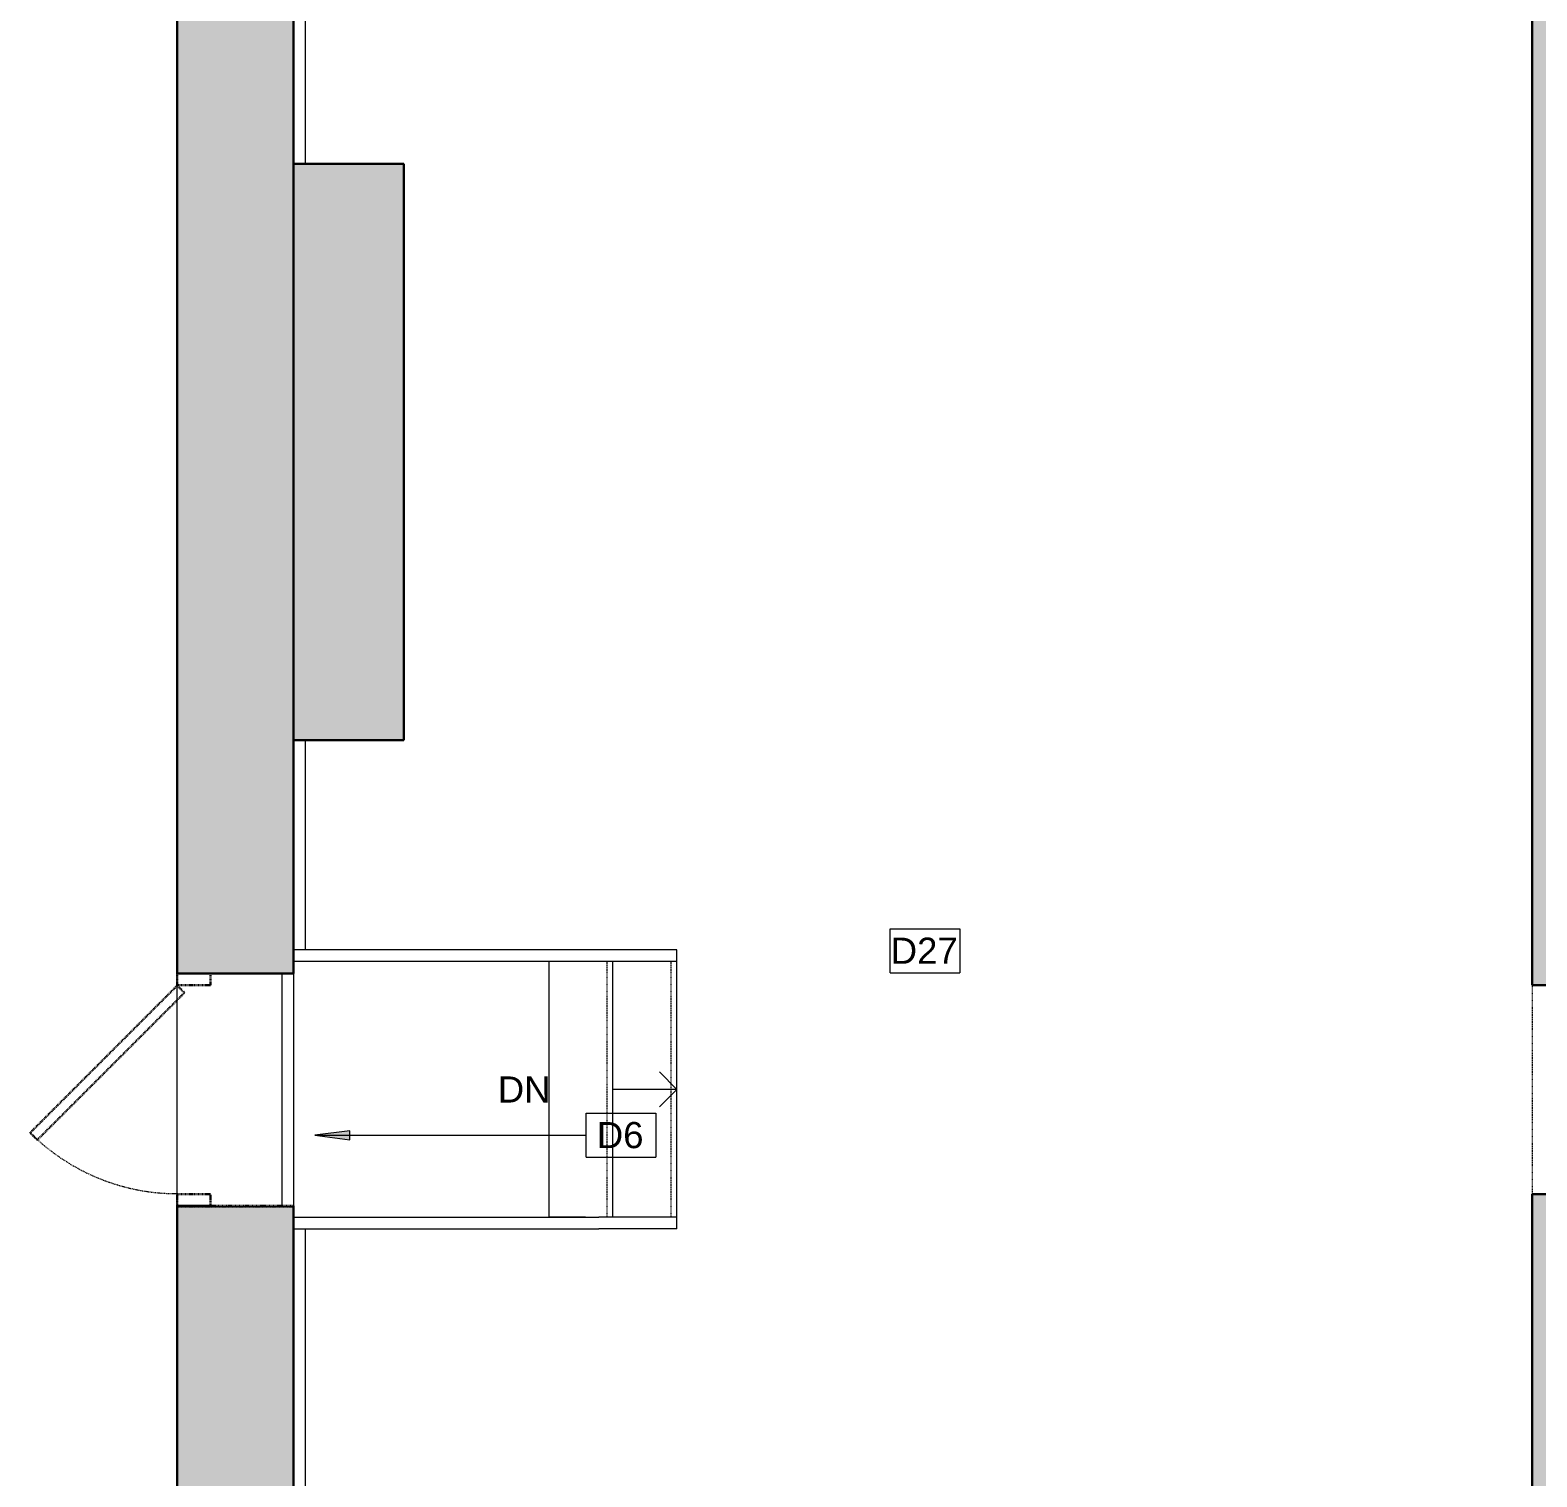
# Model space of a CAD drawing. Header units: inches. Extents: x -1176 to 1545, y -2552 to 978.
# Drawn here: x -615.4 to -356, y 258.5 to 507.4 of the extents above; entities that cross this region are included whole.
import ezdxf

# ---------------------------------------------------------------- set-up
doc = ezdxf.new("R2010")
doc.units = ezdxf.units.IN
doc.header["$MEASUREMENT"] = 0
for name, pattern in [('Demolished', [0.1875, 0.125, -0.0625]), ('Overhead', [0.15625, 0.09375, -0.0625]), ('Overhead 1_16_', [0.101562, 0.0625, -0.039062])]:
    doc.linetypes.add(name, pattern=pattern)
for name, color, linetype, lineweight in [('A-ANNO-KEYN', 231, 'Continuous', 9), ('A-DETL-GENF', 92, 'Demolished', 9), ('A-DETL-MEDM', 33, 'Demolished', 9), ('A-DOOR', 31, 'Demolished', 9), ('A-DOOR-FRAM', 31, 'Demolished', 30), ('A-FLOR', 192, 'Continuous', 18), ('A-WALL', 113, 'Continuous', 18), ('A-WALL-PATT', 111, 'Continuous', 18), ('S-STRS', 31, 'Continuous', 18), ('S-STRS-ANNO', 31, 'Continuous', 9), ('S-STRS-IDEN', 31, 'Continuous', 9)]:
    doc.layers.add(name, color=color, linetype=linetype, lineweight=lineweight)
doc.styles.add('Arial', font='arial.ttf', dxfattribs={"height": 4.5})
doc.styles.add('Swis721 Lt BT', font='swissl.ttf', dxfattribs={"height": 4.5})

# ---------------------------------------------------------------- blocks, each defined once
blk = doc.blocks.new('Door-Opening - D10 3_ X 6_8_-7568515-2nd Floor Demo')
at = {"layer": 'A-DETL-GENF', "linetype": 'Overhead'}
for p, q in [((17.68, 6), (-18.32, 6)), ((-18.32, -6), (17.68, -6))]:
    blk.add_line(p, q, dxfattribs=at)
at = {"layer": 'A-DETL-MEDM', "linetype": 'Continuous', "lineweight": 30}
for p, q in [((-18.32, 6), (-18.32, -6)), ((17.68, -6), (17.68, 6))]:
    blk.add_line(p, q, dxfattribs=at)
blk = doc.blocks.new('Single Flush - D2 3_ X 8_-8252882-2nd Floor Demo')
at = {"layer": 'A-DOOR', "color": 250, "lineweight": 30}
for p, q in [((-7.42, 35.32), (-8.65, 34.09)), ((-8.65, 34.09), (16.67, 8.76)), ((17.91, 10), (-7.42, 35.32)), ((16.67, 8.76), (17.91, 10))]:
    blk.add_line(p, q, dxfattribs=at)
at = {"layer": 'A-DOOR', "color": 7}
blk.add_arc((17.91, 10), 35.81, 135, 180.5, dxfattribs=at)
at = {"layer": 'A-DOOR-FRAM', "color": 250}
for p, q in [((-20, 4.25), (-20, 10)), ((-20, 10), (-18, 10)), ((-18, 4.25), (-18, 10)), ((18, 4.25), (18, 10)), ((18, 10), (20, 10)), ((20, 4.25), (20, 10)), ((-20, 4.25), (-18, 4.25)), ((18, 4.25), (20, 4.25))]:
    blk.add_line(p, q, dxfattribs=at)
blk = doc.blocks.new('Keynote Tag - Keynote Number - Boxed-135510-2nd Floor Demo')
at = {"layer": 'A-ANNO-KEYN'}
for p, q in [((-0.125, -0.0792), (-0.125, 0.0781)), ((-0.125, 0.0781), (0.125, 0.0781)), ((0.125, 0.0781), (0.125, -0.0792)), ((-0.125, -0.0792), (0.125, -0.0792))]:
    blk.add_line(p, q, dxfattribs=at)

msp = doc.modelspace()

# ---------------------------------------------------------------- hatches: boundary and pattern name
at = {"layer": 'A-ANNO-KEYN'}
msp.add_hatch(color=256, dxfattribs=at).paths.add_polyline_path([(-566.37, 317.23), (-560.37, 316.44), (-560.37, 318.02)], flags=0)
at = {"layer": 'A-WALL-PATT', "lineweight": 9}
h = msp.add_hatch(color=7, dxfattribs=at)
h.paths.add_polyline_path([(-570.07, 190.25), (-570.07, 304.93), (-590.07, 304.93), (-590.07, 190.25)], flags=0)
h.paths.add_polyline_path([(-570.07, 345.08), (-570.07, 543.68), (-590.07, 543.68), (-590.07, 345.08)], flags=0)
h = msp.add_hatch(color=7, dxfattribs=at)
h.paths.add_polyline_path([(-344.82, 106.47), (-344.82, 307.08), (-356.82, 307.08), (-356.82, 106.47)], flags=0)
h.paths.add_polyline_path([(-344.82, 343.08), (-344.82, 543.68), (-356.82, 543.68), (-356.82, 343.08)], flags=0)
msp.add_hatch(color=7, dxfattribs=at).paths.add_polyline_path([(-570.07, 385.19), (-551.07, 385.19), (-551.07, 484.37), (-570.07, 484.37), (-570.07, 425.6)], flags=0)

# ---------------------------------------------------------------- linework, layer by layer
at = {"layer": 'A-ANNO-KEYN'}
for p, q in [((-560.37, 318.02), (-566.37, 317.23)), ((-566.37, 317.23), (-560.37, 316.44)), ((-566.37, 317.23), (-531.87, 317.23)), ((-560.37, 316.44), (-560.37, 318.02)), ((-531.87, 317.23), (-519.7, 317.26))]:
    msp.add_line(p, q, dxfattribs=at)
at = {"layer": 'A-FLOR'}
for p, q in [((-568.07, 543.68), (-568.07, 484.37)), ((-568.07, 385.19), (-568.07, 349.12)), ((-590.07, 305.08), (-590.07, 345.08)), ((-568.07, 301.12), (-568.07, 253.47))]:
    msp.add_line(p, q, dxfattribs=at)
at = {"layer": 'A-WALL', "color": 8, "lineweight": 30}
for p, q in [((-590.07, 563.68), (-590.07, 345.08)), ((-570.07, 345.08), (-570.07, 543.68)), ((-356.82, 543.68), (-356.82, 343.08)), ((-551.07, 484.37), (-570.07, 484.37)), ((-551.07, 385.19), (-551.07, 484.37)), ((-570.07, 385.19), (-551.07, 385.19)), ((-590.07, 345.08), (-570.07, 345.08)), ((-356.82, 307.08), (-356.82, 106.47)), ((-590.07, 305.08), (-590.07, 79.47)), ((-570.07, 110.94), (-570.07, 305.08))]:
    msp.add_line(p, q, dxfattribs=at)
at = {"layer": 'A-WALL', "color": 250, "linetype": 'Demolished', "lineweight": 30}
msp.add_line((-570.07, 305.08), (-590.07, 305.08), dxfattribs=at)
at = {"layer": 'A-WALL', "color": 7, "linetype": 'Demolished', "lineweight": 9}
msp.add_line((-590.07, 304.93), (-570.07, 304.93), dxfattribs=at)
at = {"layer": 'A-WALL', "lineweight": 9}
msp.add_line((-570.07, 304.93), (-590.07, 304.93), dxfattribs=at)
at = {"layer": 'S-STRS', "lineweight": 9}
for p, q in [((-517.48, 349.12), (-570.06, 349.12)), ((-504.07, 349.12), (-517.48, 349.12)), ((-504.07, 347.12), (-504.07, 349.12)), ((-572.07, 345.08), (-572.07, 305.08)), ((-517.48, 347.12), (-570.07, 347.12)), ((-570.07, 345.08), (-570.07, 305.08)), ((-526.07, 303.12), (-526.07, 347.12)), ((-519.78, 347.12), (-526.07, 347.12)), ((-515.07, 347.12), (-517.48, 347.12)), ((-504.07, 347.12), (-515.07, 347.12)), ((-515.07, 303.12), (-515.07, 347.12)), ((-504.07, 303.12), (-504.07, 347.12)), ((-570.07, 303.12), (-517.48, 303.12)), ((-570.06, 301.12), (-517.48, 301.12)), ((-519.78, 303.12), (-526.07, 303.12)), ((-515.07, 303.12), (-517.48, 303.12)), ((-504.07, 301.12), (-517.48, 301.12)), ((-504.07, 303.12), (-515.07, 303.12)), ((-504.07, 301.12), (-504.07, 303.12))]:
    msp.add_line(p, q, dxfattribs=at)
at = {"layer": 'S-STRS', "linetype": 'Overhead 1_16_', "lineweight": 9}
for p, q in [((-516.07, 303.12), (-516.07, 347.12)), ((-505.07, 303.12), (-505.07, 347.12))]:
    msp.add_line(p, q, dxfattribs=at)
at = {"layer": 'S-STRS-ANNO'}
for q in [(-507.07, 328.12), (-515.07, 325.12), (-507.07, 322.12)]:
    msp.add_line((-504.07, 325.12), q, dxfattribs=at)

# ---------------------------------------------------------------- block references
at = {"layer": 'A-ANNO-KEYN', "xscale": 47.99999999999997, "yscale": 47.99999999999997, "zscale": 47.99999999999997}
for p in [(-461.36, 349), (-513.7, 317.28)]:
    msp.add_blockref('Keynote Tag - Keynote Number - Boxed-135510-2nd Floor Demo', p, dxfattribs=at)
at = {"layer": 'A-DOOR', "color": 7, "rotation": 89.99999999999993}
msp.add_blockref('Single Flush - D2 3_ X 8_-8252882-2nd Floor Demo', (-580.07, 325.08), dxfattribs=at)
at = {"layer": 'A-DOOR', "linetype": 'Continuous', "lineweight": 18, "rotation": 269.9999999999999}
msp.add_blockref('Door-Opening - D10 3_ X 6_8_-7568515-2nd Floor Demo', (-350.82, 324.75), dxfattribs=at)

# ---------------------------------------------------------------- texts
at = {"layer": 'A-ANNO-KEYN', "char_height": 4.5, "attachment_point": 1, "style": 'Arial'}
for s, insert, width in [('D27', (-467.25, 351.23), 14.0895), ('D6', (-517.84, 319.51), 9.8475)]:
    msp.add_mtext(s, dxfattribs=dict(at, insert=insert, width=width))
at = {"layer": 'S-STRS-IDEN', "insert": (-534.89, 327.36), "char_height": 4.5, "width": 10.5833, "attachment_point": 1, "line_spacing_factor": 1.005062, "style": 'Swis721 Lt BT'}
msp.add_mtext('DN', dxfattribs=at)

doc.saveas('drawing.dxf')
